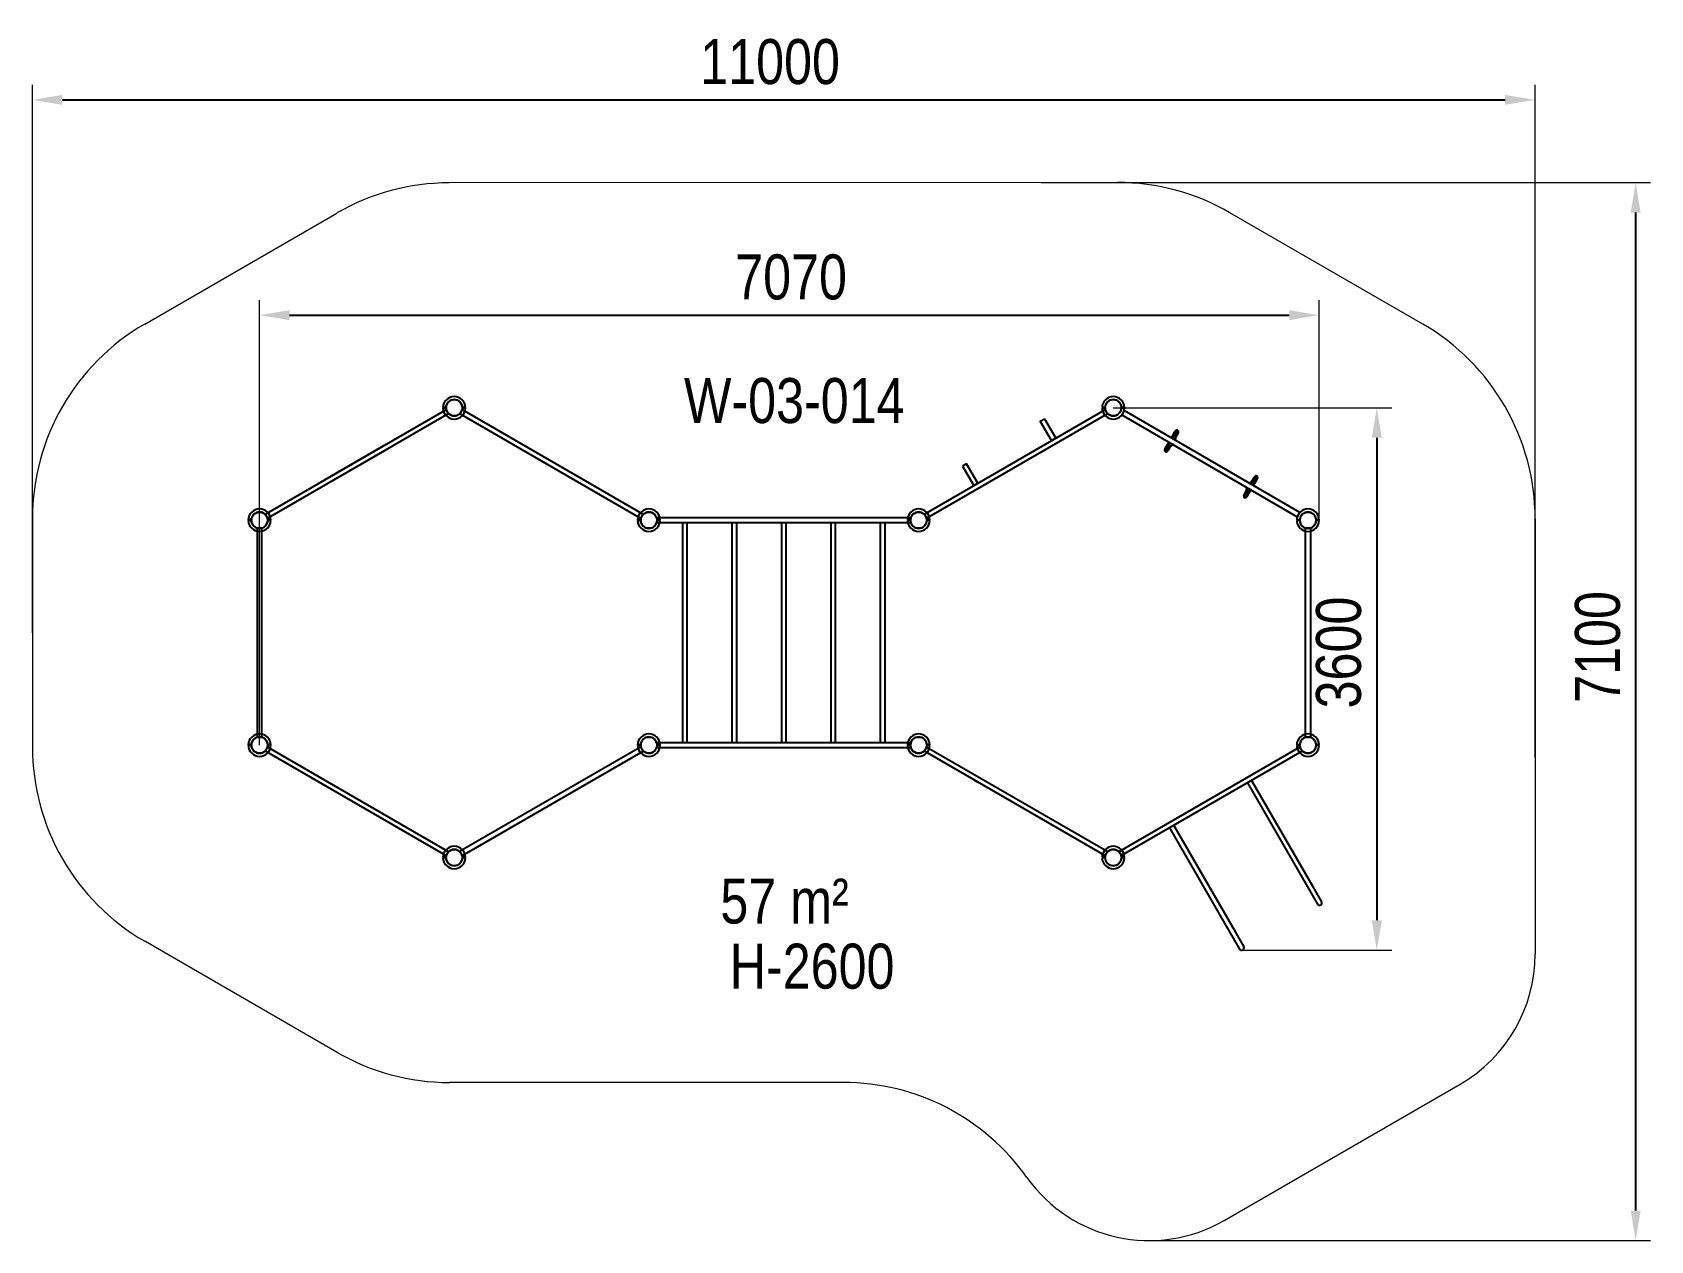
# Model space of a CAD drawing. Header units: millimetres. Extents: x -4641 to 6158, y -4222 to 3836.
import ezdxf

# ---------------------------------------------------------------- set-up
doc = ezdxf.new("R2010")
doc.units = ezdxf.units.MM
for name, color, linetype in [('DIKOM_АРТИКУЛ', 7, 'Continuous'), ('DIKOM_ЗОНА', 80, 'Continuous'), ('DIKOM_ОБЪЕКТ', 7, 'Continuous'), ('DIKOM_РАЗМЕР_ЗОНА', 7, 'Continuous'), ('DIKOM_РАЗМЕР_ОБЪЕКТА', 7, 'Continuous')]:
    doc.layers.add(name, color=color, linetype=linetype)
doc.styles.add('style1', font='arial.ttf', dxfattribs={"width": 0.8})
doc.dimstyles.new('1-50', dxfattribs={"dimtxt": 300, "dimasz": 200, "dimexe": 100, "dimexo": 0, "dimgap": 100, "dimtad": 1, "dimdec": 0, "dimtxsty": 'style1', "dimcen": 0, "dimclrd": 7, "dimclre": 7, "dimadec": 1, "dimazin": 2, "dimtfac": 1, "dimtdec": 0, "dimtmove": 0, "dimatfit": 3, "dimfxl": 0, "dimlwd": 25, "dimlwe": 18, "dimarcsym": 0})

# ---------------------------------------------------------------- blocks, each defined once
blk = doc.blocks.new('*D0')
at = {"layer": 'Defpoints', "color": 0, "transparency": 16777216}
for p in [(2572, 1333), (3429, -2286), (4331, -2286)]:
    blk.add_point(p, dxfattribs=at)
at = {"layer": 'DIKOM_РАЗМЕР_ОБЪЕКТА', "color": 7, "lineweight": 18, "transparency": 16777216}
for p, q in [((2572, 1333), (4431, 1333)), ((3429, -2286), (4431, -2286))]:
    blk.add_line(p, q, dxfattribs=at)
at = {"layer": 'DIKOM_РАЗМЕР_ОБЪЕКТА', "color": 7, "lineweight": 25, "transparency": 16777216}
blk.add_line((4331, 1133), (4331, -2086), dxfattribs=at)
at = {"layer": 'DIKOM_РАЗМЕР_ОБЪЕКТА', "color": 7, "transparency": 16777216}
for points in [[(4297, 1133), (4364, 1133), (4331, 1333)], [(4297, -2086), (4364, -2086), (4331, -2286)]]:
    blk.add_solid(points, dxfattribs=at)
at = {"layer": 'DIKOM_РАЗМЕР_ОБЪЕКТА', "color": 0, "transparency": 16777216, "insert": (4077, -300), "char_height": 300, "attachment_point": 5, "rotation": 90, "style": 'style1'}
blk.add_mtext('3600', dxfattribs=at)
blk = doc.blocks.new('*D1')
at = {"layer": 'Defpoints', "color": 0, "transparency": 16777216}
for p in [(3946, 1950), (3946, 584), (-3125, -917)]:
    blk.add_point(p, dxfattribs=at)
at = {"layer": 'DIKOM_РАЗМЕР_ОБЪЕКТА', "color": 7, "lineweight": 18, "transparency": 16777216}
for p, q in [((-3125, -917), (-3125, 2050)), ((3946, 584), (3946, 2050))]:
    blk.add_line(p, q, dxfattribs=at)
at = {"layer": 'DIKOM_РАЗМЕР_ОБЪЕКТА', "color": 7, "lineweight": 25, "transparency": 16777216}
blk.add_line((-2925, 1950), (3746, 1950), dxfattribs=at)
at = {"layer": 'DIKOM_РАЗМЕР_ОБЪЕКТА', "color": 7, "transparency": 16777216}
for points in [[(-2925, 1983), (-2925, 1917), (-3125, 1950)], [(3746, 1983), (3746, 1917), (3946, 1950)]]:
    blk.add_solid(points, dxfattribs=at)
at = {"layer": 'DIKOM_РАЗМЕР_ОБЪЕКТА', "color": 0, "transparency": 16777216, "insert": (422, 2203), "char_height": 300, "attachment_point": 5, "style": 'style1'}
blk.add_mtext('7070', dxfattribs=at)
blk = doc.blocks.new('*D2')
at = {"layer": 'Defpoints', "color": 0, "transparency": 16777216}
for p in [(2092, 2834), (2811, -4222), (6058, -4222)]:
    blk.add_point(p, dxfattribs=at)
at = {"layer": 'DIKOM_РАЗМЕР_ЗОНА', "color": 7, "lineweight": 18, "transparency": 16777216}
for p, q in [((2092, 2834), (6158, 2834)), ((2811, -4222), (6158, -4222))]:
    blk.add_line(p, q, dxfattribs=at)
at = {"layer": 'DIKOM_РАЗМЕР_ЗОНА', "color": 7, "lineweight": 25, "transparency": 16777216}
blk.add_line((6058, 2634), (6058, -4022), dxfattribs=at)
at = {"layer": 'DIKOM_РАЗМЕР_ЗОНА', "color": 7, "transparency": 16777216}
for points in [[(6025, 2634), (6091, 2634), (6058, 2834)], [(6025, -4022), (6091, -4022), (6058, -4222)]]:
    blk.add_solid(points, dxfattribs=at)
at = {"layer": 'DIKOM_РАЗМЕР_ЗОНА', "color": 0, "transparency": 16777216, "insert": (5805, -263), "char_height": 300, "attachment_point": 5, "rotation": 90, "style": 'style1'}
blk.add_mtext('7100', dxfattribs=at)
blk = doc.blocks.new('*D3')
at = {"layer": 'Defpoints', "color": 0, "transparency": 16777216}
for p in [(5387, 3386), (-4641, -168), (5387, -998)]:
    blk.add_point(p, dxfattribs=at)
at = {"layer": 'DIKOM_РАЗМЕР_ЗОНА', "color": 7, "lineweight": 18, "transparency": 16777216}
for p, q in [((-4641, -168), (-4641, 3486)), ((5387, -998), (5387, 3486))]:
    blk.add_line(p, q, dxfattribs=at)
at = {"layer": 'DIKOM_РАЗМЕР_ЗОНА', "color": 7, "lineweight": 25, "transparency": 16777216}
blk.add_line((-4441, 3386), (5187, 3386), dxfattribs=at)
at = {"layer": 'DIKOM_РАЗМЕР_ЗОНА', "color": 7, "transparency": 16777216}
for points in [[(-4441, 3419), (-4441, 3353), (-4641, 3386)], [(5187, 3419), (5187, 3353), (5387, 3386)]]:
    blk.add_solid(points, dxfattribs=at)
at = {"layer": 'DIKOM_РАЗМЕР_ЗОНА', "color": 0, "transparency": 16777216, "insert": (282, 3639), "char_height": 300, "attachment_point": 5, "style": 'style1'}
blk.add_mtext('11000', dxfattribs=at)

msp = doc.modelspace()

# ---------------------------------------------------------------- linework, layer by layer
at = {"layer": 'DIKOM_ЗОНА', "color": 3, "lineweight": 15}
for p, q in [((2599.7, 2834.6), (-1859, 2832.4)), ((-3891, 1890.8), (-2608.2, 2631.4)), ((4637.2, 1890.8), (3350.5, 2633.6)), ((-4641, 591.7), (-4641, -926.7)), ((5387.2, 591.7), (5387.2, -2312.4)), ((-2608, -2966.5), (-3891, -2225.8)), ((771.4, -3167.5), (-1858, -3167.5)), ((3311.3, -4088.2), (4887.2, -3178.4))]:
    msp.add_line(p, q, dxfattribs=at)
for centre, radius, start, end in [((-1858.2, 1332.4), 1500, 90.02872, 120), ((2600.5, 1334.6), 1500, 60, 90.02872), ((-3141, 591.7), 1500, 120, 180), ((3887.2, 591.7), 1500, 0, 60), ((-3141, -926.7), 1500, 180, 240), ((4387.2, -2312.4), 1000, 300, 0), ((-1858, -1667.5), 1500, 240, 270), ((771.4, -4667.5), 1500, 35.31833, 90), ((2811.3, -3222.2), 1000, 215.31833, 300)]:
    msp.add_arc(centre, radius, start, end, dxfattribs=at)
at = {"layer": 'DIKOM_ОБЪЕКТ'}
for p, q in [((-3085.4, 623.9), (-1881.6, 1318.9)), ((-1880.4, 1334.5), (-1901, 1334.5)), ((-1880.4, 1330.5), (-1901, 1330.5)), ((-1751, 1334.5), (-1771.5, 1334.5)), ((-1751, 1330.5), (-1771.5, 1330.5)), ((-1771, 1334.5), (-1771, 1330.5)), ((-566.6, 623.9), (-1770.3, 1318.9)), ((1312.7, 623.9), (2516.5, 1318.9)), ((2517.7, 1334.5), (2497.1, 1334.5)), ((2517.7, 1330.5), (2497.1, 1330.5)), ((2647.1, 1334.5), (2626.6, 1334.5)), ((2647.1, 1330.5), (2626.6, 1330.5)), ((2627.1, 1334.5), (2627.1, 1330.5)), ((3816.3, 633.7), (2644.8, 1314.2)), ((-1865.6, 1291.1), (-3069.4, 596.1)), ((-1786.3, 1291.1), (-582.6, 596.1)), ((2532.5, 1291.1), (1328.7, 596.1)), ((2085.1, 1243), (2112.8, 1259)), ((2160.1, 1113.1), (2085.1, 1243)), ((2112.8, 1259), (2187.8, 1129.1)), ((2629.9, 1284.7), (3799.7, 605.2)), ((-2687.7, 853.4), (-2279.2, 1089.3)), ((-2229.6, 1117.9), (-2201.9, 1133.9)), ((2187.8, 1129.1), (2160.1, 1113.1)), ((2919.2, 1060.7), (2936, 1089.7)), ((2936, 1089.7), (2943.5, 1102.5)), ((2941.2, 1087.3), (2942, 1086.7)), ((2943.9, 1102.3), (2942.1, 1099.3)), ((2942.1, 1099.3), (2945.6, 1097.2)), ((2947.8, 1100), (2942.5, 1090.9)), ((2942.5, 1090.9), (2943.2, 1090.5)), ((2942.6, 1089.7), (2943.1, 1090.6)), ((2942.6, 1089.7), (2943.1, 1090.5)), ((2950.4, 1098.5), (2943.4, 1086.4)), ((2943.9, 1102.3), (2947.4, 1100.3)), ((2947.4, 1100.3), (2945.6, 1097.2)), ((2957.2, 1078.4), (2964.2, 1090.5)), ((2958.9, 1080), (2958.8, 1079.9)), ((2960, 1131.1), (2967, 1143)), ((2962.2, 1133.8), (2960.5, 1130.8)), ((2960.5, 1130.8), (2963.9, 1128.8)), ((2960.5, 1080.5), (2961.5, 1079.9)), ((2966.8, 1089), (2961.5, 1079.9)), ((2962.2, 1133.8), (2965.7, 1131.8)), ((2965.7, 1131.8), (2963.9, 1128.8)), ((2969.6, 1137.6), (2964.4, 1128.6)), ((2967.2, 1088.7), (2965.5, 1085.7)), ((2968.9, 1083.7), (2965.5, 1085.7)), ((2967, 1143), (2983.8, 1172)), ((2970.7, 1086.7), (2967.2, 1088.7)), ((2970.7, 1086.7), (2968.9, 1083.7)), ((2971.2, 1136.7), (2969.6, 1137.6)), ((2972, 1138.2), (2971.1, 1136.8)), ((2971.4, 1137.1), (2972, 1138.2)), ((2974.2, 1139.8), (2973.3, 1140.3)), ((2981.5, 1146.1), (2979.2, 1142.2)), ((2980.8, 1119), (2987.3, 1130.3)), ((2986.5, 1127.8), (2981.2, 1118.8)), ((2998.3, 1175.1), (2981.5, 1146.1)), ((2988.7, 1126.6), (2983.4, 1117.5)), ((2983.8, 1172), (2987.4, 1178.2)), ((2985.6, 1120.3), (2983.8, 1117.3)), ((2987.3, 1115.2), (2983.8, 1117.3)), ((2985.7, 1126.9), (2985.3, 1126.8)), ((2989, 1118.3), (2985.6, 1120.3)), ((2986.5, 1127.8), (2986, 1127.1)), ((2987.8, 1127.1), (2986.5, 1127.8)), ((2989, 1118.3), (2987.3, 1115.2)), ((3002.8, 1160.9), (2988.3, 1135.8)), ((2988.7, 1126.6), (2988.5, 1126.7)), ((2990.4, 1129.9), (2989.6, 1130.4)), ((3002.5, 1182.2), (2998.3, 1175.1)), ((3006.4, 1167.1), (3002.8, 1160.9)), ((-2263.2, 1061.6), (-2671.7, 825.7)), ((2915.6, 1054.5), (2919.2, 1060.7)), ((2923.7, 1046.6), (2919.6, 1039.5)), ((2940.5, 1075.6), (2923.7, 1046.6)), ((2938.2, 1049.7), (2934.6, 1043.5)), ((2952.8, 1074.8), (2938.2, 1049.7)), ((2942.8, 1079.5), (2940.5, 1075.6)), ((2957.4, 1077.4), (2958.3, 1076.9)), ((1593.2, 959), (1565.5, 943)), ((1565.5, 943), (1640.5, 813.1)), ((1668.2, 829.1), (1593.2, 959)), ((3497.2, 841.4), (3511.8, 866.5)), ((3509.5, 840.6), (3526.3, 869.5)), ((3511.8, 866.5), (3515.4, 872.7)), ((3526.3, 869.5), (3530.4, 876.7)), ((-2749.2, 817.9), (-2721.5, 833.9)), ((1640.5, 813.1), (1668.2, 829.1)), ((3447.2, 755.2), (3461.7, 780.3)), ((3451.7, 741.1), (3468.5, 770.1)), ((3459.6, 786.3), (3460.4, 785.7)), ((3462.7, 800.9), (3461, 797.9)), ((3461, 797.9), (3464.4, 795.9)), ((3461.3, 789.6), (3466.6, 798.7)), ((3461.3, 789.6), (3461.5, 789.5)), ((3462.2, 789.1), (3463.5, 788.3)), ((3462.7, 800.9), (3466.2, 798.9)), ((3469.2, 797.2), (3462.7, 785.9)), ((3463.5, 788.3), (3468.8, 797.4)), ((3463.5, 788.3), (3464, 789.1)), ((3464.3, 789.2), (3464.7, 789.4)), ((3466.2, 798.9), (3464.4, 795.9)), ((3483, 773.1), (3466.2, 744.2)), ((3468.5, 770.1), (3470.8, 774)), ((3475.8, 776.4), (3476.7, 775.9)), ((3478, 777.9), (3478.9, 779.4)), ((3478.6, 779.1), (3478, 777.9)), ((3478.8, 779.5), (3480.4, 778.5)), ((3481.1, 832.5), (3479.3, 829.5)), ((3479.3, 829.5), (3482.8, 827.4)), ((3480.4, 778.5), (3485.6, 787.6)), ((3481.1, 832.5), (3484.5, 830.5)), ((3484.5, 830.5), (3482.8, 827.4)), ((3490, 785.1), (3483, 773.1)), ((3483.2, 827.2), (3488.5, 836.3)), ((3486.1, 787.4), (3484.3, 784.3)), ((3487.8, 782.3), (3484.3, 784.3)), ((3492.8, 837.8), (3485.8, 825.7)), ((3489.5, 785.3), (3486.1, 787.4)), ((3489.5, 785.3), (3487.8, 782.3)), ((3489.5, 835.7), (3488.5, 836.3)), ((3491.1, 836.2), (3491.2, 836.3)), ((3492.6, 838.8), (3491.7, 839.3)), ((3499.6, 817.7), (3506.6, 829.8)), ((3502.2, 816.1), (3507.5, 825.2)), ((3504.4, 818.9), (3502.6, 815.9)), ((3506.1, 813.9), (3502.6, 815.9)), ((3507.9, 816.9), (3504.4, 818.9)), ((3507.9, 816.9), (3506.1, 813.9)), ((3514, 826.4), (3506.5, 813.6)), ((3507.5, 825.2), (3506.8, 825.6)), ((3507.4, 826.5), (3506.9, 825.6)), ((3507.4, 826.5), (3506.9, 825.7)), ((3507.2, 836.7), (3509.5, 840.6)), ((3508.8, 828.9), (3508, 829.4)), ((3530.8, 855.4), (3514, 826.4)), ((3534.4, 861.6), (3530.8, 855.4)), ((3443.6, 749), (3447.2, 755.2)), ((3447.5, 734), (3451.7, 741.1)), ((3466.2, 744.2), (3462.6, 738)), ((-3179.5, 584.5), (-3200, 584.5)), ((-3179.5, 580.5), (-3200, 580.5)), ((-3050, 584.5), (-3070.5, 584.5)), ((-3050, 580.5), (-3070.5, 580.5)), ((-3070, 584.5), (-3070, 580.5)), ((-581.4, 584.5), (-601.9, 584.5)), ((-581.4, 580.5), (-601.9, 580.5)), ((-451.9, 584.5), (-472.5, 584.5)), ((-451.9, 580.5), (-472.5, 580.5)), ((1218.1, 598.5), (-471.9, 598.5)), ((-471.9, 584.5), (-471.9, 580.5)), ((-471.9, 566.5), (1218.1, 566.5)), ((-302.9, 566.5), (-302.9, -901.5)), ((-270.9, -901.5), (-270.9, 566.5)), ((27.1, 566.5), (27.1, -901.5)), ((59.1, -901.5), (59.1, 566.5)), ((357.1, 566.5), (357.1, -901.5)), ((389.1, -901.5), (389.1, 566.5)), ((687.1, 566.5), (687.1, -901.5)), ((719.1, -901.5), (719.1, 566.5)), ((1017.1, 566.5), (1017.1, -901.5)), ((1049.1, -901.5), (1049.1, 566.5)), ((1218.6, 584.5), (1198.1, 584.5)), ((1218.6, 580.5), (1198.1, 580.5)), ((1348.1, 584.5), (1327.5, 584.5)), ((1348.1, 580.5), (1327.5, 580.5)), ((1328.1, 584.5), (1328.1, 580.5)), ((3816.7, 584.5), (3796.2, 584.5)), ((3816.7, 580.5), (3796.2, 580.5)), ((3946.2, 584.5), (3925.6, 584.5)), ((3946.2, 580.5), (3925.6, 580.5)), ((3926.2, 584.5), (3926.2, 580.5)), ((-3141, 527.5), (-3141, -862.5)), ((-3109, -862.5), (-3109, 527.5)), ((3855.2, -862.5), (3855.2, 527.5)), ((3887.2, 527.5), (3887.2, -862.5)), ((-3179.5, -915.5), (-3200, -915.5)), ((-3179.5, -919.5), (-3200, -919.5)), ((-1881.6, -1653.9), (-3085.4, -958.9)), ((-3050, -915.5), (-3070.5, -915.5)), ((-3050, -919.5), (-3070.5, -919.5)), ((-3070, -915.5), (-3070, -919.5)), ((-3069.4, -931.1), (-1865.6, -1626.1)), ((-582.1, -930.9), (-1785.9, -1625.9)), ((-1769.9, -1653.6), (-566.1, -958.6)), ((-581.4, -915.5), (-601.9, -915.5)), ((-581.4, -919.5), (-601.9, -919.5)), ((-451.9, -915.5), (-472.5, -915.5)), ((-451.9, -919.5), (-472.5, -919.5)), ((1218.1, -901.5), (-471.9, -901.5)), ((-471.9, -915.5), (-471.9, -919.5)), ((-471.9, -933.5), (1218.1, -933.5)), ((1218.6, -915.5), (1198.1, -915.5)), ((1218.6, -919.5), (1198.1, -919.5)), ((2516, -1653.6), (1312.3, -958.6)), ((1348.1, -915.5), (1327.5, -915.5)), ((1348.1, -919.5), (1327.5, -919.5)), ((1328.1, -915.5), (1328.1, -919.5)), ((1328.3, -930.9), (2532, -1625.9)), ((2611.7, -1626.1), (3815.5, -931.1)), ((3831.5, -958.9), (2627.7, -1653.9)), ((3816.7, -915.5), (3796.2, -915.5)), ((3816.7, -919.5), (3796.2, -919.5)), ((3946.2, -915.5), (3925.6, -915.5)), ((3946.2, -919.5), (3925.6, -919.5)), ((3926.2, -915.5), (3926.2, -919.5)), ((1640.5, -1148.1), (1668.2, -1164.1)), ((3009.4, -1396.6), (3417.9, -1160.7)), ((3495.4, -1152.9), (3467.7, -1168.9)), ((3467.7, -1168.9), (3934.7, -1977.8)), ((3467.7, -1168.9), (3876.7, -1877.3)), ((3495.4, -1152.9), (3962.4, -1961.8)), ((3495.4, -1152.9), (3904.4, -1861.3)), ((3433.9, -1188.4), (3025.4, -1424.3)), ((2187.8, -1464.1), (2160.1, -1448.1)), ((2975.8, -1452.9), (2948.1, -1468.9)), ((2948.1, -1468.9), (3415.1, -2277.8)), ((2948.1, -1468.9), (3357.1, -2177.3)), ((2975.8, -1452.9), (3442.8, -2261.8)), ((2975.8, -1452.9), (3384.8, -2161.3)), ((-1880.4, -1665.5), (-1901, -1665.5)), ((-1880.4, -1669.5), (-1901, -1669.5)), ((-1751, -1665.5), (-1771.5, -1665.5)), ((-1751, -1669.5), (-1771.5, -1669.5)), ((-1771, -1665.5), (-1771, -1669.5)), ((2517.7, -1665.5), (2497.1, -1665.5)), ((2517.7, -1669.5), (2497.1, -1669.5)), ((2647.1, -1665.5), (2626.6, -1665.5)), ((2647.1, -1669.5), (2626.6, -1669.5)), ((2627.1, -1665.5), (2627.1, -1669.5))]:
    msp.add_line(p, q, dxfattribs=at)
at = {"layer": 'DIKOM_ОБЪЕКТ', "flags": 128}
for points in [[(2948.7, 1099.5), (2948.2, 1098.6), (2946.8, 1096.4), (2945.5, 1094.3), (2944.4, 1092.5), (2943.5, 1090.9), (2942.7, 1089.6), (2942, 1088.6), (2941.5, 1087.9), (2941.3, 1087.4), (2941.2, 1087.3), (2941.2, 1087.4), (2941.5, 1087.9), (2942, 1088.7), (2942.6, 1089.7)], [(2942, 1086.7), (2942.1, 1086.9), (2942.4, 1087.3), (2942.9, 1088.1), (2943.5, 1089.1), (2944.3, 1090.4), (2945.3, 1092), (2946.4, 1093.8), (2947.6, 1095.8), (2949, 1098.1), (2949.6, 1099)], [(2965.1, 1089.9), (2964.4, 1088.7), (2963, 1086.5), (2961.8, 1084.5), (2960.7, 1082.7), (2959.7, 1081.1), (2958.9, 1079.8), (2958.3, 1078.7), (2957.8, 1078), (2957.5, 1077.6), (2957.4, 1077.4), (2957.5, 1077.6), (2957.8, 1078), (2958.2, 1078.8), (2958.8, 1079.9)], [(2958.3, 1076.9), (2958.4, 1077), (2958.6, 1077.5), (2959.1, 1078.2), (2959.8, 1079.3), (2960.6, 1080.6), (2961.5, 1082.1), (2962.6, 1083.9), (2963.9, 1086), (2965.3, 1088.2), (2966, 1089.4)], [(2972, 1138.2), (2972.6, 1139.2), (2973, 1139.8), (2973.3, 1140.2), (2973.3, 1140.3), (2973.2, 1140), (2972.9, 1139.4), (2972.4, 1138.6), (2971.7, 1137.5), (2970.8, 1136.1), (2969.8, 1134.4), (2968.7, 1132.5), (2967.4, 1130.4), (2966, 1128.1), (2965.8, 1127.7)], [(2966.7, 1127.2), (2966.9, 1127.6), (2968.3, 1129.9), (2969.6, 1132), (2970.7, 1133.9), (2971.7, 1135.5), (2972.5, 1136.9), (2973.2, 1138.1), (2973.7, 1138.9), (2974, 1139.5), (2974.2, 1139.7), (2974.2, 1139.8)], [(2988.3, 1128.4), (2988.9, 1129.3), (2989.3, 1130), (2989.5, 1130.3), (2989.6, 1130.4), (2989.4, 1130.1), (2989.1, 1129.6), (2988.6, 1128.7), (2987.9, 1127.6), (2987.1, 1126.2), (2986.1, 1124.5), (2984.9, 1122.6), (2983.7, 1120.5), (2982.3, 1118.2), (2982.2, 1118.2)], [(2983.1, 1117.7), (2983.1, 1117.7), (2984.5, 1120), (2985.8, 1122.1), (2986.9, 1124), (2987.9, 1125.7), (2988.8, 1127.1), (2989.5, 1128.2), (2990, 1129.1), (2990.3, 1129.6), (2990.4, 1129.9), (2990.4, 1129.9)], [(3466.9, 798.5), (3466.9, 798.5), (3465.5, 796.2), (3464.2, 794), (3463.1, 792.1), (3462.1, 790.5), (3461.2, 789.1), (3460.5, 787.9), (3460, 787.1), (3459.7, 786.5), (3459.6, 786.3), (3459.6, 786.3)], [(3461.7, 787.8), (3461.1, 786.8), (3460.7, 786.2), (3460.5, 785.8), (3460.4, 785.8), (3460.6, 786), (3460.9, 786.6), (3461.4, 787.4), (3462.1, 788.6), (3462.9, 790), (3463.9, 791.6), (3465.1, 793.5), (3466.3, 795.6), (3467.7, 797.9), (3467.7, 798)], [(3483.3, 789), (3483.1, 788.6), (3481.7, 786.3), (3480.4, 784.2), (3479.3, 782.3), (3478.3, 780.6), (3477.5, 779.2), (3476.8, 778.1), (3476.3, 777.2), (3476, 776.7), (3475.8, 776.4), (3475.8, 776.4)], [(3478, 777.9), (3477.4, 777), (3477, 776.3), (3476.7, 776), (3476.7, 775.9), (3476.8, 776.2), (3477.1, 776.7), (3477.6, 777.6), (3478.3, 778.7), (3479.2, 780.1), (3480.2, 781.8), (3481.3, 783.7), (3482.6, 785.8), (3484, 788.1), (3484.2, 788.5)], [(3491.7, 839.3), (3491.6, 839.1), (3491.4, 838.7), (3490.9, 837.9), (3490.2, 836.9), (3489.4, 835.6), (3488.5, 834), (3487.4, 832.2), (3486.1, 830.2), (3484.7, 827.9), (3484, 826.7)], [(3484.9, 826.2), (3485.6, 827.4), (3487, 829.7), (3488.2, 831.7), (3489.3, 833.5), (3490.3, 835.1), (3491.1, 836.4), (3491.7, 837.4), (3492.2, 838.2), (3492.5, 838.6), (3492.6, 838.8), (3492.5, 838.6), (3492.2, 838.1), (3491.8, 837.4), (3491.2, 836.3)], [(3508, 829.4), (3507.9, 829.3), (3507.6, 828.8), (3507.1, 828.1), (3506.5, 827.1), (3505.7, 825.8), (3504.7, 824.2), (3503.6, 822.4), (3502.4, 820.3), (3501, 818.1), (3500.4, 817.2)], [(3501.3, 816.7), (3501.8, 817.6), (3503.2, 819.8), (3504.5, 821.8), (3505.6, 823.7), (3506.5, 825.2), (3507.3, 826.5), (3508, 827.6), (3508.5, 828.3), (3508.7, 828.8), (3508.8, 828.9), (3508.8, 828.7), (3508.5, 828.3), (3508, 827.5), (3507.4, 826.5)]]:
    msp.add_lwpolyline(points, dxfattribs=at)
at = {"layer": 'DIKOM_ОБЪЕКТ'}
for centre in [(-1826, 1332.5), (2572.1, 1332.5), (-3125, 582.5), (-526.9, 582.5), (1273.1, 582.5), (3871.2, 582.5), (-3125, -917.5), (-526.9, -917.5), (1273.1, -917.5), (3871.2, -917.5), (-1826, -1667.5), (2572.1, -1667.5)]:
    msp.add_circle(centre, 54, dxfattribs=at)
for centre, radius, start, end in [((-1826, 1332.5), 75, 1.52807, 178.47193), ((2572.1, 1332.5), 75, 1.52807, 178.47193), ((-1826, 1332.5), 75, 181.52807, 358.47193), ((-1826, 1332.5), 54.5, 2.10307, 177.89693), ((-1826, 1332.5), 54.5, 182.10307, 357.89693), ((2572.1, 1332.5), 75, 181.52807, 358.47193), ((2572.1, 1332.5), 54.5, 2.10307, 177.89693), ((2572.1, 1332.5), 54.5, 182.10307, 357.89693), ((2945.4, 1084.9), 10.5, 152.80166, 242.52486), ((2950.3, 1082.4), 8, 149.84952, 329.84952), ((2975.8, 1137.3), 10.5, 57.17419, 146.89738), ((2980.4, 1134.3), 8, 329.84952, 149.84952), ((2975.8, 1136.1), 11.5, 13.49228, 60.46721), ((2996.9, 1172.7), 11, 59.84952, 149.84952), ((2996.9, 1172.7), 11, 329.84952, 59.84952), ((2925.1, 1049), 11, 149.84952, 239.84952), ((2925.1, 1049), 11, 239.84952, 329.84952), ((2946.4, 1085.4), 11.5, 239.23183, 286.20693), ((3524.9, 867.1), 11, 59.84952, 149.84952), ((3524.9, 867.1), 11, 329.84952, 59.84952), ((3469.6, 781.9), 8, 149.84952, 329.84952), ((3474.1, 780), 11.5, 193.49228, 240.46721), ((3474.2, 778.9), 10.5, 237.17419, 326.89738), ((3499.7, 833.8), 8, 329.84952, 149.84952), ((3503.6, 830.7), 11.5, 59.23183, 106.20693), ((3504.6, 831.2), 10.5, 332.80166, 62.52486), ((-3125, 582.5), 75, 1.52807, 178.47193), ((-526.9, 582.5), 75, 1.52807, 178.47193), ((1273.1, 582.5), 75, 1.52807, 178.47193), ((3453.1, 743.5), 11, 149.84952, 239.84952), ((3453.1, 743.5), 11, 239.84952, 329.84952), ((3871.2, 582.5), 75, 1.52807, 178.47193), ((-3125, 582.5), 75, 181.52807, 358.47193), ((-3125, 582.5), 54.5, 2.10307, 177.89693), ((-3125, 582.5), 54.5, 182.10307, 357.89693), ((-526.9, 582.5), 75, 181.52807, 358.47193), ((-526.9, 582.5), 54.5, 2.10307, 177.89693), ((-526.9, 582.5), 54.5, 182.10307, 357.89693), ((1273.1, 582.5), 75, 181.52807, 358.47193), ((1273.1, 582.5), 54.5, 2.10307, 177.89693), ((1273.1, 582.5), 54.5, 182.10307, 357.89693), ((3871.2, 582.5), 75, 181.52807, 358.47193), ((3871.2, 582.5), 54.5, 2.10307, 177.89693), ((3871.2, 582.5), 54.5, 182.10307, 357.89693), ((-3125, -917.5), 75, 1.52807, 178.47193), ((-3125, -917.5), 54.5, 2.10307, 177.89693), ((-526.9, -917.5), 75, 1.52807, 178.47193), ((-526.9, -917.5), 54.5, 2.10307, 177.89693), ((1273.1, -917.5), 75, 1.52807, 178.47193), ((1273.1, -917.5), 54.5, 2.10307, 177.89693), ((3871.2, -917.5), 75, 1.52807, 178.47193), ((3871.2, -917.5), 54.5, 2.10307, 177.89693), ((-3125, -917.5), 75, 181.52807, 358.47193), ((-3125, -917.5), 54.5, 182.10307, 357.89693), ((-526.9, -917.5), 75, 181.52807, 358.47193), ((-526.9, -917.5), 54.5, 182.10307, 357.89693), ((1273.1, -917.5), 75, 181.52807, 358.47193), ((1273.1, -917.5), 54.5, 182.10307, 357.89693), ((3871.2, -917.5), 75, 181.52807, 358.47193), ((3871.2, -917.5), 54.5, 182.10307, 357.89693), ((-1826, -1667.5), 75, 1.52807, 178.47193), ((-1826, -1667.5), 54.5, 2.10307, 177.89693), ((2572.1, -1667.5), 75, 1.52807, 178.47193), ((2572.1, -1667.5), 54.5, 2.10307, 177.89693), ((-1826, -1667.5), 75, 181.52807, 358.47193), ((-1826, -1667.5), 54.5, 182.10307, 357.89693), ((2572.1, -1667.5), 75, 181.52807, 358.47193), ((2572.1, -1667.5), 54.5, 182.10307, 357.89693), ((3948.5, -1969.8), 16, 210, 30), ((3428.9, -2269.8), 16, 210, 30)]:
    msp.add_arc(centre, radius, start, end, dxfattribs=at)
for points, knots in [([(2943.8, 1089.2), (2943.8, 1089.2), (2943.9, 1089.1), (2944.2, 1089.3), (2944.6, 1089.5), (2945.1, 1089.8), (2945.4, 1090)], [0, 0, 0, 0, 0.2454839, 0.503571, 0.7256942, 1, 1, 1, 1]), ([(2958.9, 1081.4), (2958.9, 1081.3), (2959, 1080.8), (2958.9, 1080.2), (2958.9, 1080), (2958.9, 1079.9)], [0, 0, 0, 0, 0.04551506, 0.51401205, 1, 1, 1, 1]), ([(2973.4, 1138.1), (2973.4, 1138.1), (2973.5, 1138.3), (2973.6, 1138.6), (2973.8, 1139), (2973.8, 1139.1), (2973.8, 1139.1), (2973.8, 1139.1)], [0, 0, 0, 0, 0.0067999, 0.2385312, 0.5476939, 0.9518264, 1, 1, 1, 1]), ([(2998.3, 1175.1), (2997.8, 1175.3), (2996.7, 1175.9), (2994.9, 1176.5), (2993.1, 1176.7), (2991.3, 1176.7), (2989.5, 1176.4), (2987.9, 1175.8), (2986.4, 1174.9), (2985.3, 1173.9), (2984.5, 1173), (2984, 1172.4), (2983.8, 1172), (2983.8, 1172)], [0, 0, 0, 0, 0.1058379, 0.2147452, 0.3205832, 0.4294904, 0.5353295, 0.6442378, 0.7500796, 0.8589906, 0.9242394, 0.990185, 1, 1, 1, 1]), ([(2988.2, 1128.3), (2988.2, 1128.3), (2988.1, 1128.3), (2987.6, 1128), (2987, 1127.7), (2986.9, 1127.6)], [0, 0, 0, 0, 0.3837839, 0.900265, 1, 1, 1, 1]), ([(2998.3, 1175.1), (2998.8, 1174.7), (2999.9, 1174.1), (3001.2, 1172.8), (3002.3, 1171.3), (3003.2, 1169.8), (3003.8, 1168.1), (3004.1, 1166.4), (3004.1, 1164.6), (3003.8, 1163.2), (3003.4, 1162), (3003.1, 1161.3), (3002.9, 1161), (3002.8, 1160.9)], [0, 0, 0, 0, 0.1058379, 0.2147452, 0.3205832, 0.4294904, 0.5353295, 0.6442378, 0.7500796, 0.8589906, 0.9242394, 0.990185, 1, 1, 1, 1]), ([(2923.7, 1046.6), (2923.2, 1047), (2922.2, 1047.6), (2920.8, 1048.9), (2919.7, 1050.4), (2918.8, 1051.9), (2918.2, 1053.6), (2917.9, 1055.3), (2918, 1057.1), (2918.3, 1058.9), (2918.8, 1060.1), (2919.2, 1060.7), (2919.2, 1060.7)], [0, 0, 0, 0, 0.1058563, 0.2147826, 0.3206389, 0.429565, 0.5354226, 0.6443498, 0.75021, 0.8591399, 0.9901833, 1, 1, 1, 1]), ([(2923.7, 1046.6), (2924.3, 1046.3), (2925.3, 1045.8), (2927.1, 1045.2), (2928.9, 1045), (2930.7, 1045), (2932.5, 1045.3), (2934.1, 1045.9), (2935.6, 1046.8), (2937, 1048), (2937.8, 1049), (2938.2, 1049.7), (2938.2, 1049.7)], [0, 0, 0, 0, 0.1058563, 0.2147826, 0.3206389, 0.429565, 0.5354226, 0.6443498, 0.75021, 0.8591399, 0.9901833, 1, 1, 1, 1]), ([(3526.3, 869.5), (3525.7, 869.8), (3524.6, 870.4), (3522.9, 870.9), (3521.1, 871.2), (3519.3, 871.2), (3517.5, 870.8), (3515.9, 870.2), (3514.4, 869.4), (3513, 868.2), (3512.2, 867.1), (3511.8, 866.5), (3511.8, 866.5)], [0, 0, 0, 0, 0.1058563, 0.2147826, 0.3206389, 0.429565, 0.5354226, 0.6443498, 0.75021, 0.8591399, 0.9901833, 1, 1, 1, 1]), ([(3526.3, 869.5), (3526.8, 869.2), (3527.8, 868.5), (3529.2, 867.3), (3530.3, 865.8), (3531.2, 864.2), (3531.8, 862.5), (3532.1, 860.8), (3532, 859.1), (3531.7, 857.3), (3531.2, 856.1), (3530.8, 855.5), (3530.8, 855.4)], [0, 0, 0, 0, 0.1058563, 0.2147826, 0.3206389, 0.429565, 0.5354226, 0.6443498, 0.75021, 0.8591399, 0.9901833, 1, 1, 1, 1]), ([(3461.8, 787.9), (3461.8, 787.9), (3461.9, 787.8), (3462.4, 788.2), (3463, 788.5), (3463.1, 788.6)], [0, 0, 0, 0, 0.3837839, 0.900265, 1, 1, 1, 1]), ([(3476.6, 778.1), (3476.6, 778.1), (3476.5, 777.8), (3476.4, 777.5), (3476.2, 777.2), (3476.2, 777.1), (3476.2, 777.1), (3476.2, 777.1)], [0, 0, 0, 0, 0.0067999, 0.2385312, 0.5476939, 0.9518264, 1, 1, 1, 1]), ([(3491.1, 834.8), (3491.1, 834.9), (3491, 835.4), (3491.1, 836), (3491.1, 836.1), (3491.1, 836.2)], [0, 0, 0, 0, 0.0455151, 0.514012, 1, 1, 1, 1]), ([(3506.2, 827), (3506.2, 827), (3506.1, 827), (3505.8, 826.9), (3505.4, 826.6), (3504.9, 826.3), (3504.6, 826.2)], [0, 0, 0, 0, 0.2454839, 0.503571, 0.7256942, 1, 1, 1, 1]), ([(3451.7, 741.1), (3451.2, 741.4), (3450.1, 742.1), (3448.8, 743.4), (3447.7, 744.8), (3446.8, 746.4), (3446.2, 748.1), (3445.9, 749.8), (3445.9, 751.5), (3446.2, 753), (3446.6, 754.2), (3446.9, 754.8), (3447.1, 755.2), (3447.2, 755.2)], [0, 0, 0, 0, 0.1058379, 0.2147452, 0.3205832, 0.4294904, 0.5353295, 0.6442378, 0.7500796, 0.8589906, 0.9242394, 0.990185, 1, 1, 1, 1]), ([(3451.7, 741.1), (3452.2, 740.8), (3453.3, 740.2), (3455.1, 739.7), (3456.9, 739.4), (3458.7, 739.5), (3460.5, 739.8), (3462.1, 740.4), (3463.6, 741.3), (3464.7, 742.2), (3465.5, 743.2), (3466, 743.8), (3466.2, 744.1), (3466.2, 744.2)], [0, 0, 0, 0, 0.1058379, 0.2147452, 0.3205832, 0.4294904, 0.5353295, 0.6442378, 0.7500796, 0.8589906, 0.9242394, 0.990185, 1, 1, 1, 1])]:
    msp.add_open_spline(points, degree=3, knots=knots, dxfattribs=at)

# ---------------------------------------------------------------- texts
at = {"layer": 'DIKOM_АРТИКУЛ', "color": 7, "linetype": 'Continuous', "lineweight": 15, "insert": (-292.5, 1530.5), "char_height": 300, "width": 2314.7, "attachment_point": 1, "style": 'style1'}
msp.add_mtext('W-03-014', dxfattribs=at)
at = {"layer": 'DIKOM_РАЗМЕР_ОБЪЕКТА', "char_height": 300, "width": 2314.7, "attachment_point": 1, "style": 'style1'}
for s, insert in [('57 m²', (-49.9, -1807.3)), ('H-2600', (12.5, -2241.7))]:
    msp.add_mtext(s, dxfattribs=dict(at, insert=insert))

# ---------------------------------------------------------------- dimensions: what is measured, and where the dimension line sits
at = {"layer": 'DIKOM_РАЗМЕР_ЗОНА'}
dim = msp.add_linear_dim(base=(5387.2, 3386), p1=(-4641, -167.5), p2=(5387.2, -998), text='11000', dimstyle='1-50', dxfattribs=at)
dim.commit()
dim.dimension.update_dxf_attribs({"geometry": '*D3', "text_midpoint": (282.1, 3386), "dimtype": 160})
dim = msp.add_linear_dim(base=(6058, -4222.2), p1=(2091.9, 2834.3), p2=(2811.3, -4222.2), angle=90, text='7100', dimstyle='1-50', dxfattribs=at)
dim.commit()
dim.dimension.update_dxf_attribs({"geometry": '*D2', "text_midpoint": (6058, -263.5), "dimtype": 160})
at = {"layer": 'DIKOM_РАЗМЕР_ОБЪЕКТА'}
dim = msp.add_linear_dim(base=(3946.2, 1950), p1=(-3125, -917.5), p2=(3946.2, 584.5), text='7070', dimstyle='1-50', dxfattribs=at)
dim.commit()
dim.dimension.update_dxf_attribs({"geometry": '*D1', "text_midpoint": (421.9, 1950), "dimtype": 160})
dim = msp.add_linear_dim(base=(4330.6, -2285.8), p1=(2572.1, 1332.5), p2=(3428.9, -2285.8), angle=90, text='3600', dimstyle='1-50', dxfattribs=at)
dim.commit()
dim.dimension.update_dxf_attribs({"geometry": '*D0', "text_midpoint": (4330.6, -300.5), "dimtype": 160})

doc.saveas('drawing.dxf')
